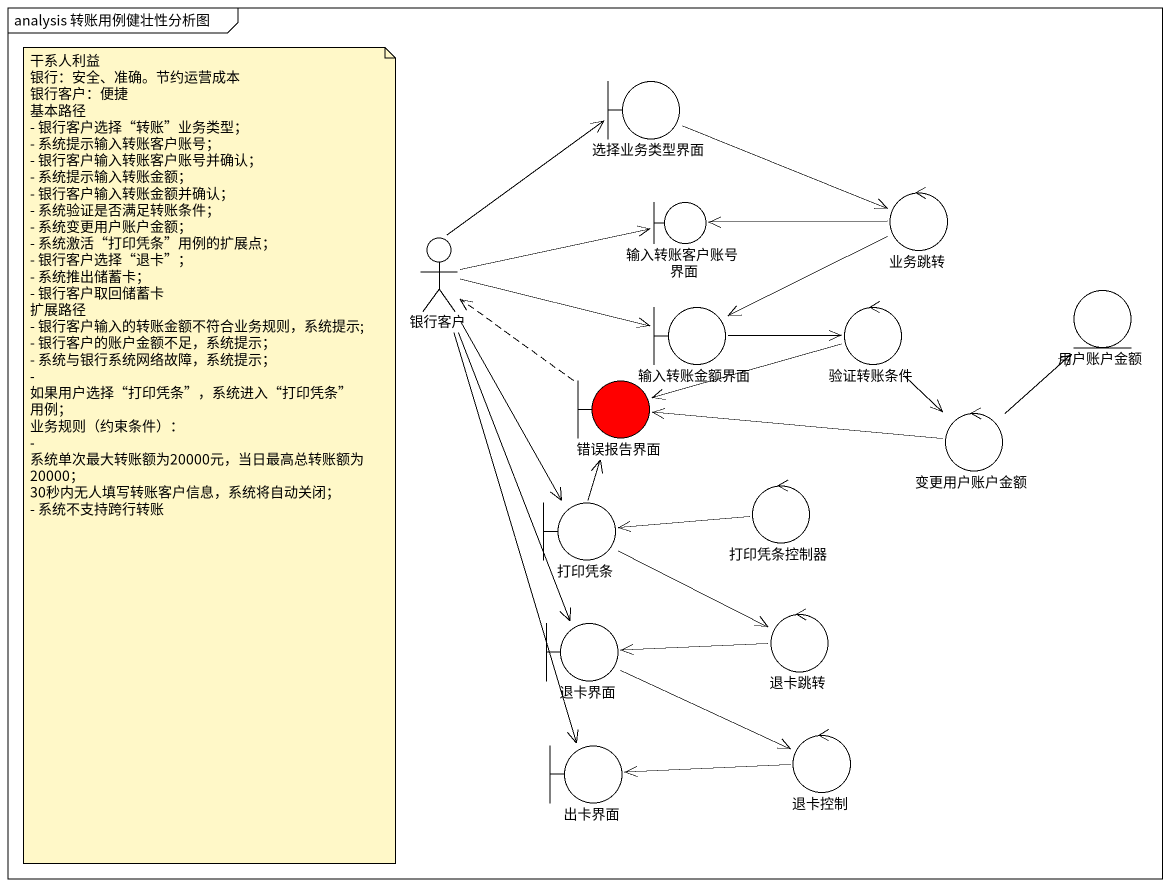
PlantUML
@startuml
mainframe analysis 转账用例健壮性分析图
boundary 选择业务类型界面
control 业务跳转
actor 银行客户
boundary 输入转账客户账号界面
boundary 输入转账金额界面
control 验证转账条件
entity 用户账户金额
boundary 错误报告界面 #FF0000
control 变更用户账户金额
control 打印凭条控制器
boundary 打印凭条
boundary 退卡界面
control 退卡跳转
boundary 出卡界面
control 退卡控制
选择业务类型界面 -right-> 业务跳转
业务跳转 -left-> 输入转账客户账号界面
业务跳转 -left-> 输入转账金额界面
银行客户 -up-> 选择业务类型界面
银行客户 -right-> 输入转账客户账号界面
银行客户 -right-> 输入转账金额界面
银行客户 --> 打印凭条
银行客户 --> 退卡界面
银行客户 --> 出卡界面
输入转账金额界面 -right-> 验证转账条件
验证转账条件 -left-> 错误报告界面
验证转账条件 --> 变更用户账户金额
错误报告界面 .up.> 银行客户
变更用户账户金额 -up-> 用户账户金额
变更用户账户金额 -left-> 错误报告界面
打印凭条控制器 -left-> 打印凭条
打印凭条 -up-> 错误报告界面
打印凭条 -right-> 退卡跳转
退卡界面 -right-> 退卡控制
退卡跳转 -left-> 退卡界面
退卡控制 -left-> 出卡界面
note as N1
  干系人利益
  银行：安全、准确。节约运营成本
  银行客户：便捷
  基本路径
  - 银行客户选择“转账”业务类型；
  - 系统提示输入转账客户账号；
  - 银行客户输入转账客户账号并确认；
  - 系统提示输入转账金额；
  - 银行客户输入转账金额并确认；
  - 系统验证是否满足转账条件；
  - 系统变更用户账户金额；
  - 系统激活“打印凭条”用例的扩展点；
  - 银行客户选择“退卡”；
  - 系统推出储蓄卡；
  - 银行客户取回储蓄卡
  扩展路径
  - 银行客户输入的转账金额不符合业务规则，系统提示;
  - 银行客户的账户金额不足，系统提示；
  - 系统与银行系统网络故障，系统提示；
  - 如果用户选择“打印凭条”，系统进入“打印凭条”用例；
  业务规则（约束条件）：
  - 系统单次最大转账额为20000元，当日最高总转账额为20000；
  30秒内无人填写转账客户信息，系统将自动关闭；
  - 系统不支持跨行转账
end note
@enduml
